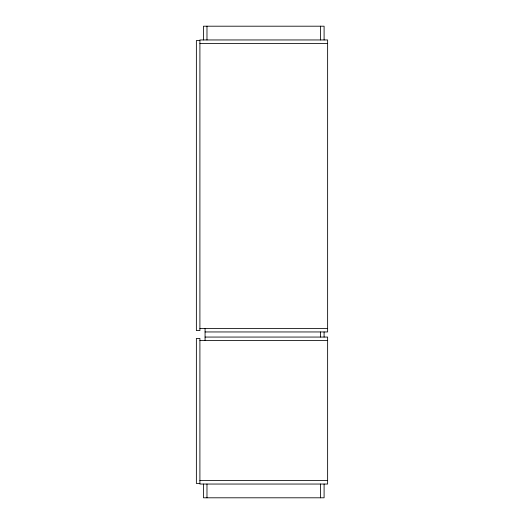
<?xml version="1.0" encoding="UTF-8"?>
<svg xmlns="http://www.w3.org/2000/svg" width="524" height="524" viewBox="0 0 524 524"><rect width="100%" height="100%" fill="white"/><g stroke="black" fill="none" stroke-linecap="round" stroke-linejoin="round"><path stroke-width="0.79" d="M199.906 40.544L196.369 40.544L196.369 330.579L199.906 330.579L199.906 39.955L327.631 39.955L327.631 331.954L205.074 331.954M199.906 43.492L327.631 43.492M199.906 328.417L327.631 328.417M205.074 337.063L327.631 337.063L327.631 484.045L199.906 484.045L199.906 338.439L196.369 338.439L196.369 483.456L199.906 483.456M199.906 340.6L327.631 340.6M199.906 480.508L327.631 480.508M324.094 39.955L324.094 26.2L203.443 26.2L203.443 39.955M324.094 331.954L324.094 337.063M324.094 484.045L324.094 497.8L203.443 497.8L203.443 484.045M320.557 26.2L320.557 39.955M320.557 331.954L320.557 337.063M320.557 484.045L320.557 497.8M206.98 26.2L206.98 39.955M206.98 484.045L206.98 497.8M205.074 328.417L205.074 340.6"/></g></svg>
